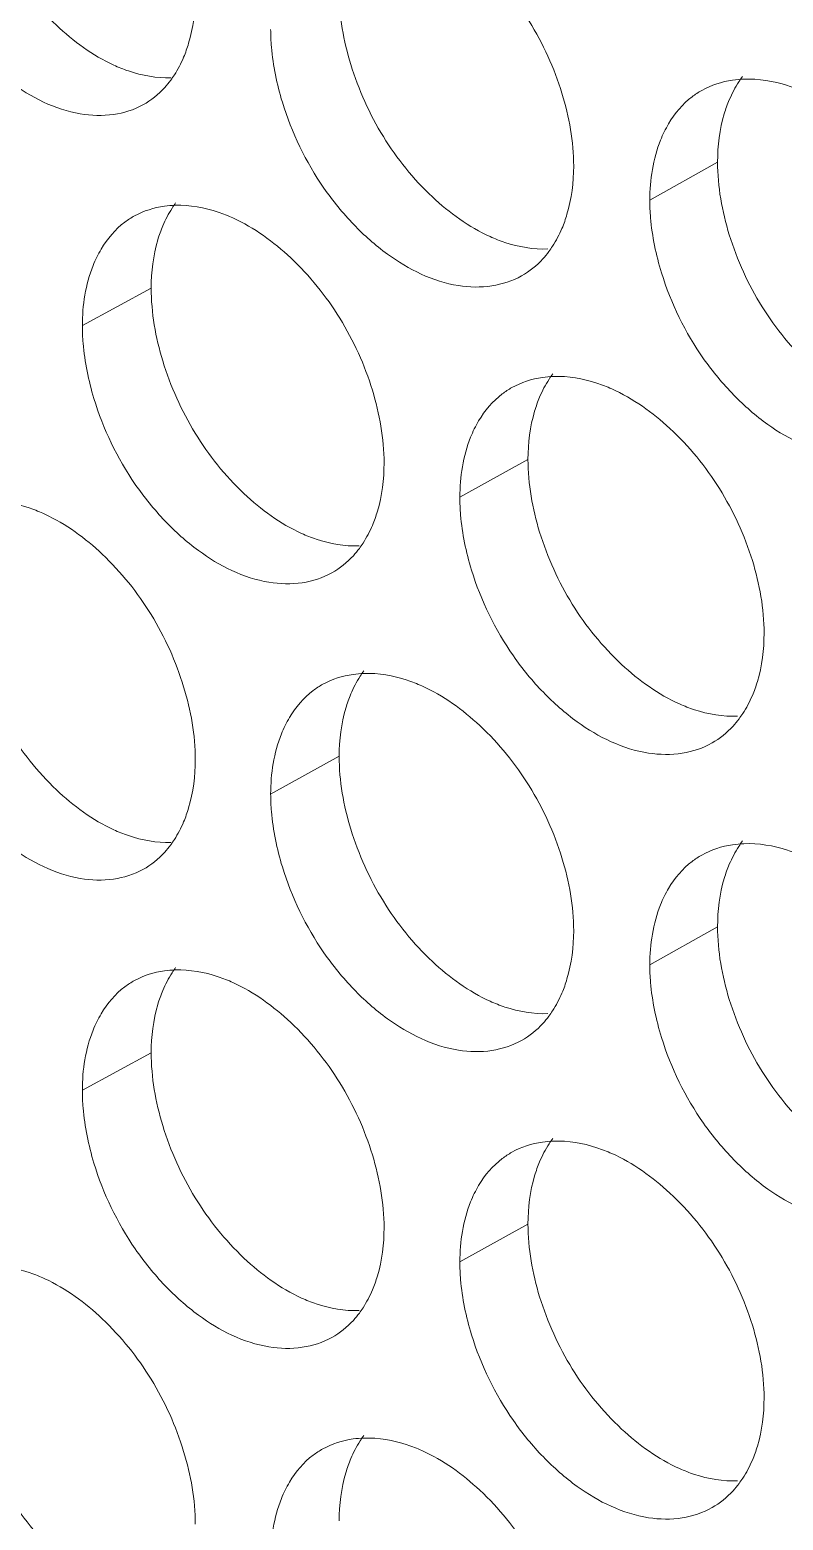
# Model space of a CAD drawing. Header units: millimetres. Extents: x 1177 to 4147, y 93 to 2194.
# Drawn here: x 2599.39 to 2607.16, y 769.32 to 784.67 of the extents above; entities that cross this region are included whole.
import ezdxf

# ---------------------------------------------------------------- set-up
doc = ezdxf.new("R2010")
doc.units = ezdxf.units.MM
doc.header["$LTSCALE"] = 0.1
doc.layers.get('0').update_dxf_attribs({"lineweight": 13})
doc.layers.add('标注', color=251, linetype='Continuous', lineweight=9)

# ---------------------------------------------------------------- blocks, each defined once
blk = doc.blocks.new('02')
at = {"layer": '标注'}
for p, q in [((4492.675, 710.282), (4491.677, 709.722)), ((4484.335, 708.428), (4483.321, 707.875)), ((4489.883, 705.907), (4488.88, 705.35)), ((4487.103, 701.539), (4486.094, 700.984)), ((4492.675, 699.032), (4491.677, 698.472)), ((4484.335, 697.178), (4483.321, 696.625)), ((4484.335, 697.178), (4483.321, 696.625)), ((4489.883, 694.657), (4488.88, 694.1)), ((4489.883, 694.657), (4488.88, 694.1))]:
    blk.add_line(p, q, dxfattribs=at)
for points, knots in [([(4481.579, 715.322), (4481.579, 714.96), (4481.713, 714.21), (4482.178, 713.168), (4482.877, 712.29), (4483.471, 711.851), (4483.783, 711.708)], [0, 0, 0, 0, 0.245602, 0.508914, 0.767364, 1, 1, 1, 1]), ([(4490.556, 710.223), (4490.556, 710.584), (4490.42, 711.335), (4489.946, 712.374), (4489.237, 713.248), (4488.636, 713.683), (4488.322, 713.824)], [0, 0, 0, 0, 0.244947, 0.507787, 0.766448, 1, 1, 1, 1]), ([(4480.73, 713.7), (4480.865, 713.253), (4481.171, 712.611), (4481.748, 711.896), (4482.361, 711.339), (4483.069, 710.977), (4483.772, 710.954), (4484.081, 711.051), (4484.214, 711.124)], [0, 0, 0, 0, 0.290009, 0.433078, 0.568897, 0.804139, 0.905475, 1, 1, 1, 1]), ([(4484.813, 711.824), (4484.841, 711.891), (4484.945, 712.186), (4484.984, 712.501), (4484.984, 712.74)], [0, 0, 0, 0, 0.234415, 1, 1, 1, 1]), ([(4487.103, 712.789), (4487.103, 712.427), (4487.238, 711.677), (4487.708, 710.637), (4488.413, 709.762), (4489.012, 709.327), (4489.326, 709.185)], [0, 0, 0, 0, 0.245252, 0.508241, 0.76674, 1, 1, 1, 1]), ([(4486.094, 712.234), (4486.094, 712.148), (4486.111, 711.785), (4486.185, 711.426), (4486.266, 711.163)], [0, 0, 0, 0, 0.238905, 1, 1, 1, 1]), ([(4484.623, 711.487), (4484.641, 711.512), (4484.715, 711.618), (4484.775, 711.734), (4484.813, 711.824)], [0, 0, 0, 0, 0.24323, 1, 1, 1, 1]), ([(4483.783, 711.708), (4483.853, 711.676), (4484.122, 711.568), (4484.415, 711.515), (4484.627, 711.521)], [0, 0, 0, 0, 0.267537, 1, 1, 1, 1]), ([(4484.214, 711.124), (4484.334, 711.189), (4484.479, 711.307), (4484.595, 711.449), (4484.623, 711.487)], [0, 0, 0, 0, 0.742834, 1, 1, 1, 1]), ([(4493.063, 711.503), (4493.007, 711.501), (4492.793, 711.482), (4492.581, 711.414), (4492.442, 711.336)], [0, 0, 0, 0, 0.25862, 1, 1, 1, 1]), ([(4493.043, 711.543), (4493.024, 711.517), (4492.948, 711.409), (4492.887, 711.291), (4492.848, 711.2)], [0, 0, 0, 0, 0.24344, 1, 1, 1, 1]), ([(4493.923, 711.323), (4493.851, 711.355), (4493.577, 711.461), (4493.279, 711.511), (4493.063, 711.503)], [0, 0, 0, 0, 0.267086, 1, 1, 1, 1]), ([(4486.266, 711.163), (4486.403, 710.715), (4486.713, 710.073), (4487.297, 709.359), (4487.918, 708.805), (4488.634, 708.448), (4489.344, 708.432), (4489.655, 708.533), (4489.789, 708.608)], [0, 0, 0, 0, 0.289156, 0.431962, 0.567662, 0.803187, 0.90495, 1, 1, 1, 1]), ([(4492.442, 711.336), (4492.393, 711.308), (4492.199, 711.18), (4492.044, 710.997), (4491.954, 710.846)], [0, 0, 0, 0, 0.244434, 1, 1, 1, 1]), ([(4492.848, 711.2), (4492.819, 711.132), (4492.714, 710.837), (4492.675, 710.521), (4492.675, 710.282)], [0, 0, 0, 0, 0.234773, 1, 1, 1, 1]), ([(4491.954, 710.846), (4491.908, 710.769), (4491.738, 710.419), (4491.677, 710.021), (4491.677, 709.722)], [0, 0, 0, 0, 0.231067, 1, 1, 1, 1]), ([(4492.675, 710.282), (4492.675, 709.921), (4492.811, 709.171), (4493.285, 708.132), (4493.997, 707.26), (4494.601, 706.828), (4494.917, 706.689)], [0, 0, 0, 0, 0.244904, 0.507573, 0.76612, 1, 1, 1, 1]), ([(4490.384, 709.306), (4490.412, 709.374), (4490.517, 709.668), (4490.556, 709.984), (4490.556, 710.223)], [0, 0, 0, 0, 0.234713, 1, 1, 1, 1]), ([(4484.69, 709.646), (4484.637, 709.644), (4484.429, 709.628), (4484.225, 709.564), (4484.09, 709.49)], [0, 0, 0, 0, 0.258563, 1, 1, 1, 1]), ([(4484.695, 709.68), (4484.676, 709.655), (4484.603, 709.549), (4484.544, 709.433), (4484.506, 709.344)], [0, 0, 0, 0, 0.243214, 1, 1, 1, 1]), ([(4485.539, 709.46), (4485.468, 709.492), (4485.198, 709.6), (4484.903, 709.652), (4484.69, 709.646)], [0, 0, 0, 0, 0.267618, 1, 1, 1, 1]), ([(4491.677, 709.722), (4491.677, 709.636), (4491.693, 709.274), (4491.768, 708.915), (4491.85, 708.652)], [0, 0, 0, 0, 0.238976, 1, 1, 1, 1]), ([(4484.09, 709.49), (4484.04, 709.463), (4483.844, 709.336), (4483.688, 709.152), (4483.598, 709.001)], [0, 0, 0, 0, 0.24404, 1, 1, 1, 1]), ([(4487.764, 705.853), (4487.764, 706.215), (4487.629, 706.965), (4487.157, 708.005), (4486.451, 708.88), (4485.852, 709.317), (4485.539, 709.46)], [0, 0, 0, 0, 0.245121, 0.508123, 0.76676, 1, 1, 1, 1]), ([(4484.506, 709.344), (4484.477, 709.276), (4484.373, 708.982), (4484.335, 708.666), (4484.335, 708.428)], [0, 0, 0, 0, 0.234326, 1, 1, 1, 1]), ([(4489.326, 709.185), (4489.397, 709.153), (4489.668, 709.047), (4489.964, 708.995), (4490.177, 709.003)], [0, 0, 0, 0, 0.267181, 1, 1, 1, 1]), ([(4490.19, 708.964), (4490.209, 708.99), (4490.284, 709.098), (4490.345, 709.215), (4490.384, 709.306)], [0, 0, 0, 0, 0.24338, 1, 1, 1, 1]), ([(4483.598, 709.001), (4483.552, 708.924), (4483.382, 708.573), (4483.321, 708.174), (4483.321, 707.875)], [0, 0, 0, 0, 0.23034, 1, 1, 1, 1]), ([(4489.789, 708.608), (4489.905, 708.673), (4490.048, 708.789), (4490.162, 708.927), (4490.19, 708.964)], [0, 0, 0, 0, 0.743342, 1, 1, 1, 1]), ([(4491.85, 708.652), (4491.988, 708.204), (4492.302, 707.561), (4492.894, 706.849), (4493.522, 706.297), (4494.247, 705.946), (4494.963, 705.937), (4495.276, 706.042), (4495.411, 706.119)], [0, 0, 0, 0, 0.288311, 0.430859, 0.566442, 0.80225, 0.904434, 1, 1, 1, 1]), ([(4484.335, 708.428), (4484.335, 708.066), (4484.469, 707.315), (4484.937, 706.274), (4485.639, 705.398), (4486.236, 704.961), (4486.549, 704.818)], [0, 0, 0, 0, 0.245427, 0.508577, 0.767052, 1, 1, 1, 1]), ([(4483.321, 707.875), (4483.321, 707.788), (4483.337, 707.426), (4483.412, 707.067), (4483.492, 706.803)], [0, 0, 0, 0, 0.23887, 1, 1, 1, 1]), ([(4490.26, 707.128), (4490.205, 707.126), (4489.993, 707.108), (4489.784, 707.041), (4489.646, 706.964)], [0, 0, 0, 0, 0.258601, 1, 1, 1, 1]), ([(4490.248, 707.165), (4490.229, 707.14), (4490.155, 707.032), (4490.094, 706.916), (4490.055, 706.824)], [0, 0, 0, 0, 0.243364, 1, 1, 1, 1]), ([(4491.116, 706.945), (4491.045, 706.977), (4490.772, 707.084), (4490.475, 707.135), (4490.26, 707.128)], [0, 0, 0, 0, 0.267261, 1, 1, 1, 1]), ([(4483.492, 706.803), (4483.628, 706.356), (4483.936, 705.714), (4484.517, 704.999), (4485.134, 704.444), (4485.845, 704.084), (4486.552, 704.065), (4486.862, 704.164), (4486.996, 704.238)], [0, 0, 0, 0, 0.289581, 0.432519, 0.568278, 0.803661, 0.905212, 1, 1, 1, 1]), ([(4489.646, 706.964), (4489.597, 706.936), (4489.402, 706.809), (4489.247, 706.626), (4489.157, 706.475)], [0, 0, 0, 0, 0.244306, 1, 1, 1, 1]), ([(4490.055, 706.824), (4490.027, 706.757), (4489.922, 706.462), (4489.883, 706.146), (4489.883, 705.907)], [0, 0, 0, 0, 0.234624, 1, 1, 1, 1]), ([(4493.36, 703.349), (4493.36, 703.711), (4493.224, 704.461), (4492.747, 705.499), (4492.035, 706.371), (4491.432, 706.805), (4491.116, 706.945)], [0, 0, 0, 0, 0.244772, 0.507452, 0.766137, 1, 1, 1, 1]), ([(4489.157, 706.475), (4489.111, 706.398), (4488.94, 706.047), (4488.88, 705.649), (4488.88, 705.35)], [0, 0, 0, 0, 0.230825, 1, 1, 1, 1]), ([(4489.883, 705.907), (4489.883, 705.546), (4490.018, 704.796), (4490.491, 703.756), (4491.199, 702.883), (4491.801, 702.449), (4492.115, 702.309)], [0, 0, 0, 0, 0.245078, 0.507907, 0.76643, 1, 1, 1, 1]), ([(4487.592, 704.937), (4487.621, 705.004), (4487.725, 705.299), (4487.764, 705.614), (4487.764, 705.853)], [0, 0, 0, 0, 0.234564, 1, 1, 1, 1]), ([(4482.768, 705.102), (4482.697, 705.134), (4482.429, 705.242), (4482.135, 705.295), (4481.923, 705.29)], [0, 0, 0, 0, 0.267799, 1, 1, 1, 1]), ([(4488.88, 705.35), (4488.88, 705.263), (4488.896, 704.901), (4488.971, 704.543), (4489.052, 704.279)], [0, 0, 0, 0, 0.23894, 1, 1, 1, 1]), ([(4484.984, 701.49), (4484.984, 701.851), (4484.849, 702.602), (4484.379, 703.643), (4483.676, 704.52), (4483.08, 704.958), (4482.768, 705.102)], [0, 0, 0, 0, 0.245297, 0.50846, 0.767072, 1, 1, 1, 1]), ([(4486.549, 704.818), (4486.619, 704.786), (4486.889, 704.679), (4487.183, 704.627), (4487.396, 704.634)], [0, 0, 0, 0, 0.267358, 1, 1, 1, 1]), ([(4487.4, 704.597), (4487.419, 704.623), (4487.493, 704.73), (4487.554, 704.846), (4487.592, 704.937)], [0, 0, 0, 0, 0.243304, 1, 1, 1, 1]), ([(4486.996, 704.238), (4487.114, 704.303), (4487.258, 704.42), (4487.372, 704.56), (4487.4, 704.597)], [0, 0, 0, 0, 0.743092, 1, 1, 1, 1]), ([(4489.052, 704.279), (4489.189, 703.831), (4489.502, 703.188), (4490.089, 702.476), (4490.714, 701.923), (4491.435, 701.568), (4492.147, 701.556), (4492.459, 701.659), (4492.594, 701.735)], [0, 0, 0, 0, 0.288732, 0.431409, 0.567051, 0.802717, 0.904691, 1, 1, 1, 1]), ([(4481.579, 704.072), (4481.579, 703.71), (4481.713, 702.96), (4482.178, 701.918), (4482.877, 701.04), (4483.471, 700.601), (4483.783, 700.458)], [0, 0, 0, 0, 0.245602, 0.508914, 0.767364, 1, 1, 1, 1]), ([(4493.187, 702.432), (4493.216, 702.5), (4493.321, 702.794), (4493.36, 703.11), (4493.36, 703.349)], [0, 0, 0, 0, 0.234862, 1, 1, 1, 1]), ([(4486.862, 702.599), (4486.812, 702.571), (4486.617, 702.445), (4486.461, 702.261), (4486.372, 702.11)], [0, 0, 0, 0, 0.244174, 1, 1, 1, 1]), ([(4487.469, 702.758), (4487.415, 702.757), (4487.205, 702.739), (4486.999, 702.674), (4486.862, 702.599)], [0, 0, 0, 0, 0.258582, 1, 1, 1, 1]), ([(4487.465, 702.795), (4487.447, 702.769), (4487.373, 702.662), (4487.313, 702.546), (4487.275, 702.456)], [0, 0, 0, 0, 0.243288, 1, 1, 1, 1]), ([(4488.322, 702.574), (4488.25, 702.606), (4487.979, 702.713), (4487.683, 702.765), (4487.469, 702.758)], [0, 0, 0, 0, 0.267438, 1, 1, 1, 1]), ([(4480.73, 702.45), (4480.865, 702.003), (4481.171, 701.361), (4481.748, 700.646), (4482.361, 700.089), (4483.069, 699.727), (4483.772, 699.704), (4484.081, 699.801), (4484.214, 699.874)], [0, 0, 0, 0, 0.290009, 0.433078, 0.568897, 0.804139, 0.905475, 1, 1, 1, 1]), ([(4487.275, 702.456), (4487.246, 702.388), (4487.142, 702.094), (4487.103, 701.778), (4487.103, 701.539)], [0, 0, 0, 0, 0.234476, 1, 1, 1, 1]), ([(4490.556, 698.973), (4490.556, 699.334), (4490.42, 700.085), (4489.946, 701.124), (4489.237, 701.998), (4488.636, 702.433), (4488.322, 702.574)], [0, 0, 0, 0, 0.244947, 0.507787, 0.766448, 1, 1, 1, 1]), ([(4492.991, 702.088), (4493.01, 702.114), (4493.086, 702.222), (4493.148, 702.34), (4493.187, 702.432)], [0, 0, 0, 0, 0.243456, 1, 1, 1, 1]), ([(4492.115, 702.309), (4492.187, 702.277), (4492.459, 702.171), (4492.756, 702.12), (4492.97, 702.128)], [0, 0, 0, 0, 0.267006, 1, 1, 1, 1]), ([(4486.372, 702.11), (4486.326, 702.033), (4486.155, 701.681), (4486.094, 701.283), (4486.094, 700.984)], [0, 0, 0, 0, 0.230583, 1, 1, 1, 1]), ([(4492.594, 701.735), (4492.709, 701.8), (4492.85, 701.914), (4492.963, 702.052), (4492.991, 702.088)], [0, 0, 0, 0, 0.743585, 1, 1, 1, 1]), ([(4484.813, 700.574), (4484.841, 700.641), (4484.945, 700.936), (4484.984, 701.251), (4484.984, 701.49)], [0, 0, 0, 0, 0.234415, 1, 1, 1, 1]), ([(4487.103, 701.539), (4487.103, 701.177), (4487.238, 700.427), (4487.708, 699.387), (4488.413, 698.512), (4489.012, 698.077), (4489.326, 697.935)], [0, 0, 0, 0, 0.245252, 0.508241, 0.76674, 1, 1, 1, 1]), ([(4486.094, 700.984), (4486.094, 700.898), (4486.111, 700.535), (4486.185, 700.176), (4486.266, 699.913)], [0, 0, 0, 0, 0.238905, 1, 1, 1, 1]), ([(4483.783, 700.458), (4483.853, 700.426), (4484.122, 700.318), (4484.415, 700.265), (4484.627, 700.271)], [0, 0, 0, 0, 0.267537, 1, 1, 1, 1]), ([(4484.623, 700.237), (4484.641, 700.262), (4484.715, 700.368), (4484.775, 700.484), (4484.813, 700.574)], [0, 0, 0, 0, 0.24323, 1, 1, 1, 1]), ([(4484.214, 699.874), (4484.334, 699.939), (4484.479, 700.057), (4484.595, 700.199), (4484.623, 700.237)], [0, 0, 0, 0, 0.742834, 1, 1, 1, 1]), ([(4493.063, 700.253), (4493.007, 700.251), (4492.793, 700.232), (4492.581, 700.164), (4492.442, 700.086)], [0, 0, 0, 0, 0.25862, 1, 1, 1, 1]), ([(4493.043, 700.293), (4493.024, 700.267), (4492.948, 700.159), (4492.887, 700.041), (4492.848, 699.95)], [0, 0, 0, 0, 0.24344, 1, 1, 1, 1]), ([(4493.923, 700.073), (4493.851, 700.105), (4493.577, 700.211), (4493.279, 700.261), (4493.063, 700.253)], [0, 0, 0, 0, 0.267086, 1, 1, 1, 1]), ([(4492.442, 700.086), (4492.393, 700.058), (4492.199, 699.93), (4492.044, 699.747), (4491.954, 699.596)], [0, 0, 0, 0, 0.244434, 1, 1, 1, 1]), ([(4486.266, 699.913), (4486.403, 699.465), (4486.713, 698.823), (4487.297, 698.109), (4487.918, 697.555), (4488.634, 697.198), (4489.344, 697.182), (4489.655, 697.283), (4489.789, 697.358)], [0, 0, 0, 0, 0.289156, 0.431962, 0.567662, 0.803187, 0.90495, 1, 1, 1, 1]), ([(4492.848, 699.95), (4492.819, 699.882), (4492.714, 699.587), (4492.675, 699.271), (4492.675, 699.032)], [0, 0, 0, 0, 0.234773, 1, 1, 1, 1]), ([(4491.954, 699.596), (4491.908, 699.519), (4491.738, 699.169), (4491.677, 698.771), (4491.677, 698.472)], [0, 0, 0, 0, 0.231067, 1, 1, 1, 1]), ([(4490.384, 698.056), (4490.412, 698.124), (4490.517, 698.418), (4490.556, 698.734), (4490.556, 698.973)], [0, 0, 0, 0, 0.234713, 1, 1, 1, 1]), ([(4492.675, 699.032), (4492.675, 698.671), (4492.811, 697.921), (4493.285, 696.882), (4493.997, 696.01), (4494.601, 695.578), (4494.917, 695.439)], [0, 0, 0, 0, 0.244904, 0.507573, 0.76612, 1, 1, 1, 1]), ([(4484.695, 698.43), (4484.676, 698.405), (4484.603, 698.299), (4484.544, 698.183), (4484.506, 698.094)], [0, 0, 0, 0, 0.243214, 1, 1, 1, 1]), ([(4484.695, 698.43), (4484.676, 698.405), (4484.603, 698.299), (4484.544, 698.183), (4484.506, 698.094)], [0, 0, 0, 0, 0.243214, 1, 1, 1, 1]), ([(4491.677, 698.472), (4491.677, 698.386), (4491.693, 698.024), (4491.768, 697.665), (4491.85, 697.402)], [0, 0, 0, 0, 0.238976, 1, 1, 1, 1]), ([(4484.09, 698.24), (4484.04, 698.213), (4483.844, 698.086), (4483.688, 697.902), (4483.598, 697.751)], [0, 0, 0, 0, 0.24404, 1, 1, 1, 1]), ([(4484.09, 698.24), (4484.04, 698.213), (4483.844, 698.086), (4483.688, 697.902), (4483.598, 697.751)], [0, 0, 0, 0, 0.24404, 1, 1, 1, 1]), ([(4484.69, 698.396), (4484.637, 698.394), (4484.429, 698.378), (4484.225, 698.314), (4484.09, 698.24)], [0, 0, 0, 0, 0.258563, 1, 1, 1, 1]), ([(4484.69, 698.396), (4484.637, 698.394), (4484.429, 698.378), (4484.225, 698.314), (4484.09, 698.24)], [0, 0, 0, 0, 0.258563, 1, 1, 1, 1]), ([(4485.539, 698.21), (4485.468, 698.242), (4485.198, 698.35), (4484.903, 698.402), (4484.69, 698.396)], [0, 0, 0, 0, 0.267618, 1, 1, 1, 1]), ([(4485.539, 698.21), (4485.468, 698.242), (4485.198, 698.35), (4484.903, 698.402), (4484.69, 698.396)], [0, 0, 0, 0, 0.267618, 1, 1, 1, 1]), ([(4487.764, 694.603), (4487.764, 694.965), (4487.629, 695.715), (4487.157, 696.755), (4486.451, 697.63), (4485.852, 698.067), (4485.539, 698.21)], [0, 0, 0, 0, 0.245121, 0.508123, 0.76676, 1, 1, 1, 1]), ([(4487.764, 694.603), (4487.764, 694.965), (4487.629, 695.715), (4487.157, 696.755), (4486.451, 697.63), (4485.852, 698.067), (4485.539, 698.21)], [0, 0, 0, 0, 0.245121, 0.508123, 0.76676, 1, 1, 1, 1]), ([(4484.506, 698.094), (4484.477, 698.026), (4484.373, 697.732), (4484.335, 697.416), (4484.335, 697.178)], [0, 0, 0, 0, 0.234326, 1, 1, 1, 1]), ([(4484.506, 698.094), (4484.477, 698.026), (4484.373, 697.732), (4484.335, 697.416), (4484.335, 697.178)], [0, 0, 0, 0, 0.234326, 1, 1, 1, 1]), ([(4490.19, 697.714), (4490.209, 697.74), (4490.284, 697.848), (4490.345, 697.965), (4490.384, 698.056)], [0, 0, 0, 0, 0.24338, 1, 1, 1, 1]), ([(4489.326, 697.935), (4489.397, 697.903), (4489.668, 697.797), (4489.964, 697.745), (4490.177, 697.753)], [0, 0, 0, 0, 0.267181, 1, 1, 1, 1]), ([(4483.598, 697.751), (4483.552, 697.674), (4483.382, 697.323), (4483.321, 696.924), (4483.321, 696.625)], [0, 0, 0, 0, 0.23034, 1, 1, 1, 1]), ([(4483.598, 697.751), (4483.552, 697.674), (4483.382, 697.323), (4483.321, 696.924), (4483.321, 696.625)], [0, 0, 0, 0, 0.23034, 1, 1, 1, 1]), ([(4489.789, 697.358), (4489.905, 697.423), (4490.048, 697.539), (4490.162, 697.677), (4490.19, 697.714)], [0, 0, 0, 0, 0.743342, 1, 1, 1, 1]), ([(4491.85, 697.402), (4491.988, 696.954), (4492.302, 696.311), (4492.894, 695.599), (4493.522, 695.047), (4494.247, 694.696), (4494.963, 694.687), (4495.276, 694.792), (4495.411, 694.869)], [0, 0, 0, 0, 0.288311, 0.430859, 0.566442, 0.80225, 0.904434, 1, 1, 1, 1]), ([(4484.335, 697.178), (4484.335, 696.816), (4484.469, 696.065), (4484.937, 695.024), (4485.639, 694.148), (4486.236, 693.711), (4486.549, 693.568)], [0, 0, 0, 0, 0.245427, 0.508577, 0.767052, 1, 1, 1, 1]), ([(4484.335, 697.178), (4484.335, 696.816), (4484.469, 696.065), (4484.937, 695.024), (4485.639, 694.148), (4486.236, 693.711), (4486.549, 693.568)], [0, 0, 0, 0, 0.245427, 0.508577, 0.767052, 1, 1, 1, 1]), ([(4483.321, 696.625), (4483.321, 696.538), (4483.337, 696.176), (4483.412, 695.817), (4483.492, 695.553)], [0, 0, 0, 0, 0.23887, 1, 1, 1, 1]), ([(4483.321, 696.625), (4483.321, 696.538), (4483.337, 696.176), (4483.412, 695.817), (4483.492, 695.553)], [0, 0, 0, 0, 0.23887, 1, 1, 1, 1]), ([(4490.26, 695.878), (4490.205, 695.876), (4489.993, 695.858), (4489.784, 695.791), (4489.646, 695.714)], [0, 0, 0, 0, 0.258601, 1, 1, 1, 1]), ([(4490.26, 695.878), (4490.205, 695.876), (4489.993, 695.858), (4489.784, 695.791), (4489.646, 695.714)], [0, 0, 0, 0, 0.258601, 1, 1, 1, 1]), ([(4490.248, 695.915), (4490.229, 695.89), (4490.155, 695.782), (4490.094, 695.666), (4490.055, 695.574)], [0, 0, 0, 0, 0.243364, 1, 1, 1, 1]), ([(4490.248, 695.915), (4490.229, 695.89), (4490.155, 695.782), (4490.094, 695.666), (4490.055, 695.574)], [0, 0, 0, 0, 0.243364, 1, 1, 1, 1]), ([(4491.116, 695.695), (4491.045, 695.727), (4490.772, 695.834), (4490.475, 695.885), (4490.26, 695.878)], [0, 0, 0, 0, 0.267261, 1, 1, 1, 1]), ([(4491.116, 695.695), (4491.045, 695.727), (4490.772, 695.834), (4490.475, 695.885), (4490.26, 695.878)], [0, 0, 0, 0, 0.267261, 1, 1, 1, 1]), ([(4489.646, 695.714), (4489.597, 695.686), (4489.402, 695.559), (4489.247, 695.376), (4489.157, 695.225)], [0, 0, 0, 0, 0.244306, 1, 1, 1, 1]), ([(4489.646, 695.714), (4489.597, 695.686), (4489.402, 695.559), (4489.247, 695.376), (4489.157, 695.225)], [0, 0, 0, 0, 0.244306, 1, 1, 1, 1]), ([(4490.055, 695.574), (4490.027, 695.507), (4489.922, 695.212), (4489.883, 694.896), (4489.883, 694.657)], [0, 0, 0, 0, 0.234624, 1, 1, 1, 1]), ([(4490.055, 695.574), (4490.027, 695.507), (4489.922, 695.212), (4489.883, 694.896), (4489.883, 694.657)], [0, 0, 0, 0, 0.234624, 1, 1, 1, 1]), ([(4493.36, 692.099), (4493.36, 692.461), (4493.224, 693.211), (4492.747, 694.249), (4492.035, 695.121), (4491.432, 695.555), (4491.116, 695.695)], [0, 0, 0, 0, 0.244772, 0.507452, 0.766137, 1, 1, 1, 1]), ([(4493.36, 692.099), (4493.36, 692.461), (4493.224, 693.211), (4492.747, 694.249), (4492.035, 695.121), (4491.432, 695.555), (4491.116, 695.695)], [0, 0, 0, 0, 0.244772, 0.507452, 0.766137, 1, 1, 1, 1]), ([(4483.492, 695.553), (4483.628, 695.106), (4483.936, 694.464), (4484.517, 693.749), (4485.134, 693.194), (4485.845, 692.834), (4486.552, 692.815), (4486.862, 692.914), (4486.996, 692.988)], [0, 0, 0, 0, 0.289581, 0.432519, 0.568278, 0.803661, 0.905212, 1, 1, 1, 1]), ([(4483.492, 695.553), (4483.628, 695.106), (4483.936, 694.464), (4484.517, 693.749), (4485.134, 693.194), (4485.845, 692.834), (4486.552, 692.815), (4486.862, 692.914), (4486.996, 692.988)], [0, 0, 0, 0, 0.289581, 0.432519, 0.568278, 0.803661, 0.905212, 1, 1, 1, 1]), ([(4489.157, 695.225), (4489.111, 695.148), (4488.94, 694.797), (4488.88, 694.399), (4488.88, 694.1)], [0, 0, 0, 0, 0.230825, 1, 1, 1, 1]), ([(4489.157, 695.225), (4489.111, 695.148), (4488.94, 694.797), (4488.88, 694.399), (4488.88, 694.1)], [0, 0, 0, 0, 0.230825, 1, 1, 1, 1]), ([(4487.592, 693.687), (4487.621, 693.754), (4487.725, 694.049), (4487.764, 694.364), (4487.764, 694.603)], [0, 0, 0, 0, 0.234564, 1, 1, 1, 1]), ([(4487.592, 693.687), (4487.621, 693.754), (4487.725, 694.049), (4487.764, 694.364), (4487.764, 694.603)], [0, 0, 0, 0, 0.234564, 1, 1, 1, 1]), ([(4489.883, 694.657), (4489.883, 694.296), (4490.018, 693.546), (4490.491, 692.506), (4491.199, 691.633), (4491.801, 691.199), (4492.115, 691.059)], [0, 0, 0, 0, 0.245078, 0.507907, 0.76643, 1, 1, 1, 1]), ([(4489.883, 694.657), (4489.883, 694.296), (4490.018, 693.546), (4490.491, 692.506), (4491.199, 691.633), (4491.801, 691.199), (4492.115, 691.059)], [0, 0, 0, 0, 0.245078, 0.507907, 0.76643, 1, 1, 1, 1]), ([(4482.768, 693.852), (4482.697, 693.884), (4482.429, 693.992), (4482.135, 694.045), (4481.923, 694.04)], [0, 0, 0, 0, 0.267799, 1, 1, 1, 1]), ([(4488.88, 694.1), (4488.88, 694.013), (4488.896, 693.651), (4488.971, 693.293), (4489.052, 693.029)], [0, 0, 0, 0, 0.23894, 1, 1, 1, 1]), ([(4488.88, 694.1), (4488.88, 694.013), (4488.896, 693.651), (4488.971, 693.293), (4489.052, 693.029)], [0, 0, 0, 0, 0.23894, 1, 1, 1, 1]), ([(4484.984, 690.24), (4484.984, 690.601), (4484.849, 691.352), (4484.379, 692.393), (4483.676, 693.27), (4483.08, 693.708), (4482.768, 693.852)], [0, 0, 0, 0, 0.245297, 0.50846, 0.767072, 1, 1, 1, 1]), ([(4487.4, 693.347), (4487.419, 693.373), (4487.493, 693.48), (4487.554, 693.596), (4487.592, 693.687)], [0, 0, 0, 0, 0.243304, 1, 1, 1, 1]), ([(4487.4, 693.347), (4487.419, 693.373), (4487.493, 693.48), (4487.554, 693.596), (4487.592, 693.687)], [0, 0, 0, 0, 0.243304, 1, 1, 1, 1]), ([(4486.549, 693.568), (4486.619, 693.536), (4486.889, 693.429), (4487.183, 693.377), (4487.396, 693.384)], [0, 0, 0, 0, 0.267358, 1, 1, 1, 1]), ([(4486.549, 693.568), (4486.619, 693.536), (4486.889, 693.429), (4487.183, 693.377), (4487.396, 693.384)], [0, 0, 0, 0, 0.267358, 1, 1, 1, 1]), ([(4486.996, 692.988), (4487.114, 693.053), (4487.258, 693.17), (4487.372, 693.31), (4487.4, 693.347)], [0, 0, 0, 0, 0.743092, 1, 1, 1, 1]), ([(4486.996, 692.988), (4487.114, 693.053), (4487.258, 693.17), (4487.372, 693.31), (4487.4, 693.347)], [0, 0, 0, 0, 0.743092, 1, 1, 1, 1]), ([(4489.052, 693.029), (4489.189, 692.581), (4489.502, 691.938), (4490.089, 691.226), (4490.714, 690.673), (4491.435, 690.318), (4492.147, 690.306), (4492.459, 690.409), (4492.594, 690.485)], [0, 0, 0, 0, 0.288732, 0.431409, 0.567051, 0.802717, 0.904691, 1, 1, 1, 1]), ([(4489.052, 693.029), (4489.189, 692.581), (4489.502, 691.938), (4490.089, 691.226), (4490.714, 690.673), (4491.435, 690.318), (4492.147, 690.306), (4492.459, 690.409), (4492.594, 690.485)], [0, 0, 0, 0, 0.288732, 0.431409, 0.567051, 0.802717, 0.904691, 1, 1, 1, 1]), ([(4481.579, 692.822), (4481.579, 692.46), (4481.713, 691.71), (4482.178, 690.668), (4482.877, 689.79), (4483.471, 689.351), (4483.783, 689.208)], [0, 0, 0, 0, 0.245602, 0.508914, 0.767364, 1, 1, 1, 1]), ([(4493.187, 691.182), (4493.216, 691.25), (4493.321, 691.544), (4493.36, 691.86), (4493.36, 692.099)], [0, 0, 0, 0, 0.234862, 1, 1, 1, 1]), ([(4493.187, 691.182), (4493.216, 691.25), (4493.321, 691.544), (4493.36, 691.86), (4493.36, 692.099)], [0, 0, 0, 0, 0.234862, 1, 1, 1, 1]), ([(4487.469, 691.508), (4487.415, 691.507), (4487.205, 691.489), (4486.999, 691.424), (4486.862, 691.349)], [0, 0, 0, 0, 0.258582, 1, 1, 1, 1]), ([(4487.465, 691.545), (4487.447, 691.519), (4487.373, 691.412), (4487.313, 691.296), (4487.275, 691.206)], [0, 0, 0, 0, 0.243288, 1, 1, 1, 1]), ([(4488.322, 691.324), (4488.25, 691.356), (4487.979, 691.463), (4487.683, 691.515), (4487.469, 691.508)], [0, 0, 0, 0, 0.267438, 1, 1, 1, 1]), ([(4480.73, 691.2), (4480.865, 690.753), (4481.171, 690.111), (4481.748, 689.396), (4482.361, 688.839), (4483.069, 688.477), (4483.772, 688.454), (4484.081, 688.551), (4484.214, 688.624)], [0, 0, 0, 0, 0.290009, 0.433078, 0.568897, 0.804139, 0.905475, 1, 1, 1, 1]), ([(4486.862, 691.349), (4486.812, 691.321), (4486.617, 691.195), (4486.461, 691.011), (4486.372, 690.86)], [0, 0, 0, 0, 0.244174, 1, 1, 1, 1]), ([(4487.275, 691.206), (4487.246, 691.138), (4487.142, 690.844), (4487.103, 690.528), (4487.103, 690.289)], [0, 0, 0, 0, 0.234476, 1, 1, 1, 1]), ([(4490.556, 687.723), (4490.556, 688.084), (4490.42, 688.835), (4489.946, 689.874), (4489.237, 690.748), (4488.636, 691.183), (4488.322, 691.324)], [0, 0, 0, 0, 0.244947, 0.507787, 0.766448, 1, 1, 1, 1]), ([(4492.991, 690.838), (4493.01, 690.864), (4493.086, 690.972), (4493.148, 691.09), (4493.187, 691.182)], [0, 0, 0, 0, 0.243456, 1, 1, 1, 1]), ([(4492.991, 690.838), (4493.01, 690.864), (4493.086, 690.972), (4493.148, 691.09), (4493.187, 691.182)], [0, 0, 0, 0, 0.243456, 1, 1, 1, 1]), ([(4492.115, 691.059), (4492.187, 691.027), (4492.459, 690.921), (4492.756, 690.87), (4492.97, 690.878)], [0, 0, 0, 0, 0.267006, 1, 1, 1, 1]), ([(4492.115, 691.059), (4492.187, 691.027), (4492.459, 690.921), (4492.756, 690.87), (4492.97, 690.878)], [0, 0, 0, 0, 0.267006, 1, 1, 1, 1]), ([(4486.372, 690.86), (4486.326, 690.783), (4486.155, 690.431), (4486.094, 690.033), (4486.094, 689.734)], [0, 0, 0, 0, 0.230583, 1, 1, 1, 1]), ([(4492.594, 690.485), (4492.709, 690.55), (4492.85, 690.664), (4492.963, 690.802), (4492.991, 690.838)], [0, 0, 0, 0, 0.743585, 1, 1, 1, 1]), ([(4492.594, 690.485), (4492.709, 690.55), (4492.85, 690.664), (4492.963, 690.802), (4492.991, 690.838)], [0, 0, 0, 0, 0.743585, 1, 1, 1, 1])]:
    blk.add_open_spline(points, degree=3, knots=knots, dxfattribs=at)

msp = doc.modelspace()

# ---------------------------------------------------------------- block references
at = {"xscale": 0.7, "yscale": 0.7, "zscale": 0.7}
msp.add_blockref('02', (-538.391, 286.112), dxfattribs=at)

doc.saveas('drawing.dxf')
